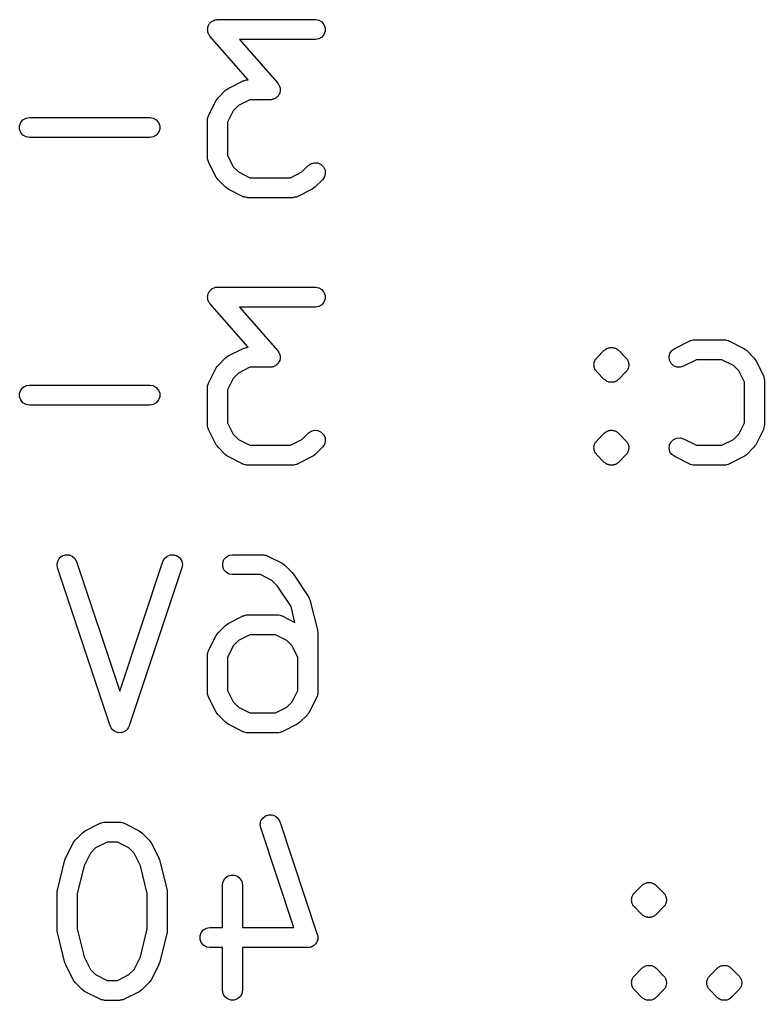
# Model space of a CAD drawing. Extents: x 123.3 to 171.8, y -110.4 to -93.
# Drawn here: x 158.24 to 164.61, y -109.98 to -101.6 of the extents above; entities that cross this region are included whole.
import ezdxf

# ---------------------------------------------------------------- set-up
doc = ezdxf.new("R2010")
doc.units = 0
doc.header["$MEASUREMENT"] = 0
doc.layers.add('BLACK', color=7, linetype='CONTINUOUS')

msp = doc.modelspace()

# ---------------------------------------------------------------- linework, layer by layer
at = {"layer": 'BLACK', "linetype": 'CONTINUOUS'}
for p, q in [((159.853, -101.655), (159.857, -101.648)), ((159.857, -101.648), (159.86, -101.64)), ((159.86, -101.64), (159.864, -101.635)), ((159.864, -101.635), (159.867, -101.629)), ((159.867, -101.629), (159.873, -101.624)), ((159.873, -101.624), (159.879, -101.618)), ((159.879, -101.618), (159.884, -101.614)), ((159.884, -101.614), (159.889, -101.61)), ((159.889, -101.61), (159.897, -101.607)), ((159.897, -101.607), (159.904, -101.603)), ((159.904, -101.603), (159.911, -101.602)), ((159.911, -101.602), (159.917, -101.599)), ((159.917, -101.599), (159.925, -101.599)), ((159.925, -101.599), (159.934, -101.598)), ((159.934, -101.598), (160.77, -101.598)), ((160.77, -101.598), (160.799, -101.603)), ((160.799, -101.603), (160.825, -101.618)), ((160.825, -101.618), (160.844, -101.64)), ((160.844, -101.64), (160.854, -101.668)), ((159.848, -101.685), (159.85, -101.676)), ((159.85, -101.691), (159.848, -101.685)), ((159.85, -101.668), (159.852, -101.662)), ((159.85, -101.676), (159.85, -101.668)), ((159.85, -101.698), (159.85, -101.691)), ((159.852, -101.706), (159.85, -101.698)), ((159.852, -101.662), (159.853, -101.655)), ((159.854, -101.714), (159.852, -101.706)), ((159.857, -101.719), (159.854, -101.714)), ((159.86, -101.726), (159.857, -101.719)), ((159.865, -101.732), (159.86, -101.726)), ((159.869, -101.739), (159.865, -101.732)), ((160.844, -101.726), (160.825, -101.748)), ((160.854, -101.698), (160.844, -101.726)), ((160.854, -101.668), (160.854, -101.698)), ((160.196, -102.112), (159.869, -101.739)), ((160.77, -101.768), (160.122, -101.768)), ((160.122, -101.768), (160.448, -102.142)), ((160.799, -101.763), (160.77, -101.768)), ((160.825, -101.748), (160.799, -101.763)), ((160.024, -102.186), (160.153, -102.121)), ((160.153, -102.121), (160.158, -102.12)), ((160.158, -102.12), (160.162, -102.118)), ((160.162, -102.118), (160.172, -102.116)), ((160.172, -102.116), (160.181, -102.113)), ((160.181, -102.113), (160.186, -102.113)), ((160.186, -102.113), (160.191, -102.112)), ((160.191, -102.112), (160.196, -102.112)), ((160.448, -102.142), (160.453, -102.149)), ((160.453, -102.149), (160.458, -102.155)), ((159.938, -102.266), (160.002, -102.202)), ((160.002, -102.202), (160.013, -102.194)), ((160.013, -102.194), (160.024, -102.186)), ((160.458, -102.155), (160.46, -102.161)), ((160.461, -102.233), (160.458, -102.24)), ((160.46, -102.161), (160.464, -102.167)), ((160.465, -102.225), (160.461, -102.233)), ((160.464, -102.167), (160.465, -102.175)), ((160.465, -102.175), (160.468, -102.183)), ((160.466, -102.219), (160.465, -102.225)), ((160.468, -102.213), (160.466, -102.219)), ((160.468, -102.183), (160.468, -102.19)), ((160.468, -102.19), (160.469, -102.196)), ((160.469, -102.196), (160.468, -102.204)), ((160.468, -102.204), (160.468, -102.213)), ((159.857, -102.417), (159.922, -102.288)), ((159.922, -102.288), (159.93, -102.277)), ((159.93, -102.277), (159.938, -102.266)), ((160.211, -102.283), (160.113, -102.332)), ((160.384, -102.283), (160.211, -102.283)), ((160.392, -102.282), (160.384, -102.283)), ((160.401, -102.281), (160.392, -102.282)), ((160.407, -102.279), (160.401, -102.281)), ((160.413, -102.278), (160.407, -102.279)), ((160.42, -102.274), (160.413, -102.278)), ((160.428, -102.271), (160.42, -102.274)), ((160.433, -102.266), (160.428, -102.271)), ((160.439, -102.263), (160.433, -102.266)), ((160.444, -102.257), (160.439, -102.263)), ((160.451, -102.251), (160.444, -102.257)), ((160.454, -102.245), (160.451, -102.251)), ((160.458, -102.24), (160.454, -102.245)), ((160.068, -102.377), (160.019, -102.475)), ((160.113, -102.332), (160.068, -102.377)), ((158.241, -102.505), (158.251, -102.477)), ((158.251, -102.477), (158.27, -102.454)), ((158.27, -102.454), (158.296, -102.439)), ((158.296, -102.439), (158.325, -102.434)), ((158.325, -102.434), (159.354, -102.434)), ((159.354, -102.434), (159.384, -102.439)), ((159.384, -102.439), (159.409, -102.454)), ((159.409, -102.454), (159.428, -102.477)), ((159.428, -102.477), (159.439, -102.505)), ((159.848, -102.455), (159.849, -102.45)), ((159.848, -102.777), (159.848, -102.455)), ((159.849, -102.445), (159.852, -102.436)), ((159.849, -102.45), (159.849, -102.445)), ((159.852, -102.436), (159.853, -102.426)), ((159.853, -102.426), (159.856, -102.422)), ((159.856, -102.422), (159.857, -102.417)), ((160.019, -102.475), (160.019, -102.757)), ((158.241, -102.534), (158.241, -102.505)), ((158.251, -102.562), (158.241, -102.534)), ((158.27, -102.585), (158.251, -102.562)), ((159.428, -102.562), (159.409, -102.585)), ((159.439, -102.534), (159.428, -102.562)), ((159.439, -102.505), (159.439, -102.534)), ((158.296, -102.6), (158.27, -102.585)), ((158.325, -102.605), (158.296, -102.6)), ((159.354, -102.605), (158.325, -102.605)), ((159.384, -102.6), (159.354, -102.605)), ((159.409, -102.585), (159.384, -102.6)), ((159.849, -102.782), (159.848, -102.777)), ((159.849, -102.787), (159.849, -102.782)), ((159.852, -102.796), (159.849, -102.787)), ((159.853, -102.806), (159.852, -102.796)), ((159.856, -102.81), (159.853, -102.806)), ((159.857, -102.815), (159.856, -102.81)), ((159.922, -102.944), (159.857, -102.815)), ((160.019, -102.757), (160.068, -102.855)), ((160.734, -102.828), (160.763, -102.821)), ((160.763, -102.821), (160.792, -102.823)), ((160.068, -102.855), (160.113, -102.9)), ((160.113, -102.9), (160.211, -102.949)), ((160.557, -102.949), (160.655, -102.9)), ((160.655, -102.9), (160.71, -102.845)), ((160.71, -102.845), (160.734, -102.828)), ((160.792, -102.823), (160.819, -102.836)), ((160.819, -102.836), (160.84, -102.857)), ((160.84, -102.857), (160.853, -102.883)), ((160.853, -102.883), (160.855, -102.913)), ((159.93, -102.955), (159.922, -102.944)), ((159.938, -102.966), (159.93, -102.955)), ((160.002, -103.03), (159.938, -102.966)), ((160.211, -102.949), (160.557, -102.949)), ((160.83, -102.966), (160.766, -103.03)), ((160.847, -102.942), (160.83, -102.966)), ((160.855, -102.913), (160.847, -102.942)), ((160.013, -103.038), (160.002, -103.03)), ((160.024, -103.046), (160.013, -103.038)), ((160.153, -103.111), (160.024, -103.046)), ((160.744, -103.046), (160.615, -103.111)), ((160.755, -103.038), (160.744, -103.046)), ((160.766, -103.03), (160.755, -103.038)), ((160.158, -103.112), (160.153, -103.111)), ((160.162, -103.114), (160.158, -103.112)), ((160.172, -103.116), (160.162, -103.114)), ((160.181, -103.119), (160.172, -103.116)), ((160.186, -103.119), (160.181, -103.119)), ((160.191, -103.12), (160.186, -103.119)), ((160.577, -103.12), (160.191, -103.12)), ((160.582, -103.119), (160.577, -103.12)), ((160.587, -103.119), (160.582, -103.119)), ((160.596, -103.116), (160.587, -103.119)), ((160.606, -103.114), (160.596, -103.116)), ((160.611, -103.112), (160.606, -103.114)), ((160.615, -103.111), (160.611, -103.112)), ((159.867, -103.915), (159.873, -103.91)), ((159.873, -103.91), (159.879, -103.904)), ((159.879, -103.904), (159.884, -103.9)), ((159.884, -103.9), (159.889, -103.896)), ((159.889, -103.896), (159.897, -103.893)), ((159.897, -103.893), (159.904, -103.889)), ((159.904, -103.889), (159.911, -103.888)), ((159.911, -103.888), (159.917, -103.885)), ((159.917, -103.885), (159.925, -103.885)), ((159.925, -103.885), (159.934, -103.884)), ((159.934, -103.884), (160.77, -103.884)), ((160.77, -103.884), (160.799, -103.889)), ((160.799, -103.889), (160.825, -103.904)), ((160.825, -103.904), (160.844, -103.926)), ((159.848, -103.971), (159.85, -103.962)), ((159.85, -103.977), (159.848, -103.971)), ((159.85, -103.954), (159.852, -103.948)), ((159.85, -103.962), (159.85, -103.954)), ((159.85, -103.984), (159.85, -103.977)), ((159.852, -103.992), (159.85, -103.984)), ((159.852, -103.948), (159.853, -103.941)), ((159.854, -104), (159.852, -103.992)), ((159.853, -103.941), (159.857, -103.934)), ((159.857, -103.934), (159.86, -103.926)), ((159.86, -103.926), (159.864, -103.921)), ((159.864, -103.921), (159.867, -103.915)), ((160.844, -103.926), (160.854, -103.954)), ((160.854, -103.984), (160.844, -104.012)), ((160.854, -103.954), (160.854, -103.984)), ((159.857, -104.005), (159.854, -104)), ((159.86, -104.012), (159.857, -104.005)), ((159.865, -104.018), (159.86, -104.012)), ((159.869, -104.025), (159.865, -104.018)), ((160.196, -104.398), (159.869, -104.025)), ((160.77, -104.054), (160.122, -104.054)), ((160.122, -104.054), (160.448, -104.428)), ((160.799, -104.049), (160.77, -104.054)), ((160.825, -104.034), (160.799, -104.049)), ((160.844, -104.012), (160.825, -104.034)), ((160.024, -104.472), (160.153, -104.407)), ((160.153, -104.407), (160.158, -104.406)), ((160.158, -104.406), (160.162, -104.404)), ((160.162, -104.404), (160.172, -104.402)), ((160.172, -104.402), (160.181, -104.399)), ((160.181, -104.399), (160.186, -104.399)), ((160.186, -104.399), (160.191, -104.398)), ((160.191, -104.398), (160.196, -104.398)), ((163.247, -104.419), (163.253, -104.414)), ((163.253, -104.414), (163.256, -104.412)), ((163.256, -104.412), (163.259, -104.41)), ((163.259, -104.41), (163.263, -104.409)), ((163.263, -104.409), (163.266, -104.406)), ((163.266, -104.406), (163.273, -104.404)), ((163.273, -104.404), (163.28, -104.401)), ((163.28, -104.401), (163.283, -104.401)), ((163.283, -104.401), (163.287, -104.4)), ((163.287, -104.4), (163.291, -104.4)), ((163.291, -104.4), (163.294, -104.399)), ((163.294, -104.399), (163.302, -104.399)), ((163.302, -104.399), (163.309, -104.399)), ((163.309, -104.399), (163.313, -104.4)), ((163.313, -104.4), (163.316, -104.4)), ((163.316, -104.4), (163.32, -104.401)), ((163.32, -104.401), (163.324, -104.401)), ((163.324, -104.401), (163.331, -104.404)), ((163.331, -104.404), (163.338, -104.406)), ((163.338, -104.406), (163.341, -104.409)), ((163.341, -104.409), (163.344, -104.41)), ((163.344, -104.41), (163.347, -104.412)), ((163.347, -104.412), (163.351, -104.414)), ((163.351, -104.414), (163.356, -104.419)), ((163.819, -104.425), (163.843, -104.407)), ((163.843, -104.407), (163.971, -104.343)), ((163.971, -104.343), (163.976, -104.342)), ((163.976, -104.342), (163.98, -104.339)), ((163.98, -104.339), (163.99, -104.337)), ((163.99, -104.337), (164, -104.335)), ((164, -104.335), (164.005, -104.335)), ((164.005, -104.335), (164.009, -104.334)), ((164.009, -104.334), (164.267, -104.334)), ((164.267, -104.334), (164.272, -104.335)), ((164.272, -104.335), (164.277, -104.335)), ((164.277, -104.335), (164.286, -104.337)), ((164.286, -104.337), (164.296, -104.339)), ((164.296, -104.339), (164.3, -104.342)), ((164.3, -104.342), (164.305, -104.343)), ((164.305, -104.343), (164.434, -104.407)), ((164.434, -104.407), (164.445, -104.416)), ((159.938, -104.552), (160.002, -104.488)), ((160.002, -104.488), (160.013, -104.48)), ((160.013, -104.48), (160.024, -104.472)), ((160.448, -104.428), (160.453, -104.435)), ((160.453, -104.435), (160.458, -104.441)), ((160.458, -104.441), (160.46, -104.447)), ((160.46, -104.447), (160.464, -104.453)), ((160.464, -104.453), (160.465, -104.461)), ((160.465, -104.461), (160.468, -104.469)), ((160.468, -104.469), (160.468, -104.476)), ((160.468, -104.476), (160.469, -104.482)), ((160.469, -104.482), (160.468, -104.49)), ((160.468, -104.49), (160.468, -104.499)), ((163.167, -104.499), (163.173, -104.494)), ((163.173, -104.494), (163.177, -104.488)), ((163.177, -104.488), (163.241, -104.423)), ((163.241, -104.423), (163.247, -104.419)), ((163.356, -104.419), (163.362, -104.423)), ((163.362, -104.423), (163.426, -104.488)), ((163.426, -104.488), (163.431, -104.494)), ((163.431, -104.494), (163.436, -104.499)), ((163.796, -104.479), (163.802, -104.45)), ((163.799, -104.508), (163.796, -104.479)), ((163.802, -104.45), (163.819, -104.425)), ((164.445, -104.416), (164.456, -104.423)), ((164.456, -104.423), (164.52, -104.488)), ((164.52, -104.488), (164.528, -104.499)), ((159.857, -104.703), (159.922, -104.574)), ((159.922, -104.574), (159.93, -104.563)), ((159.93, -104.563), (159.938, -104.552)), ((160.211, -104.569), (160.113, -104.618)), ((160.384, -104.569), (160.211, -104.569)), ((160.392, -104.568), (160.384, -104.569)), ((160.401, -104.567), (160.392, -104.568)), ((160.407, -104.565), (160.401, -104.567)), ((160.413, -104.564), (160.407, -104.565)), ((160.42, -104.56), (160.413, -104.564)), ((160.428, -104.557), (160.42, -104.56)), ((160.433, -104.552), (160.428, -104.557)), ((160.439, -104.549), (160.433, -104.552)), ((160.444, -104.543), (160.439, -104.549)), ((160.451, -104.537), (160.444, -104.543)), ((160.454, -104.531), (160.451, -104.537)), ((160.458, -104.526), (160.454, -104.531)), ((160.461, -104.519), (160.458, -104.526)), ((160.465, -104.511), (160.461, -104.519)), ((160.466, -104.505), (160.465, -104.511)), ((160.468, -104.499), (160.466, -104.505)), ((163.152, -104.541), (163.154, -104.533)), ((163.153, -104.548), (163.152, -104.541)), ((163.152, -104.556), (163.153, -104.548)), ((163.154, -104.563), (163.152, -104.556)), ((163.154, -104.533), (163.155, -104.526)), ((163.155, -104.57), (163.154, -104.563)), ((163.155, -104.526), (163.158, -104.519)), ((163.158, -104.577), (163.155, -104.57)), ((163.158, -104.519), (163.16, -104.512)), ((163.16, -104.584), (163.158, -104.577)), ((163.16, -104.512), (163.164, -104.506)), ((163.164, -104.506), (163.167, -104.499)), ((163.436, -104.499), (163.439, -104.506)), ((163.439, -104.506), (163.443, -104.512)), ((163.443, -104.512), (163.445, -104.519)), ((163.445, -104.577), (163.443, -104.584)), ((163.445, -104.519), (163.448, -104.526)), ((163.448, -104.57), (163.445, -104.577)), ((163.448, -104.526), (163.449, -104.533)), ((163.449, -104.563), (163.448, -104.57)), ((163.449, -104.533), (163.451, -104.541)), ((163.451, -104.556), (163.449, -104.563)), ((163.451, -104.541), (163.45, -104.548)), ((163.45, -104.548), (163.451, -104.556)), ((163.812, -104.535), (163.799, -104.508)), ((163.834, -104.555), (163.812, -104.535)), ((163.861, -104.567), (163.834, -104.555)), ((163.891, -104.569), (163.861, -104.567)), ((163.919, -104.56), (163.891, -104.569)), ((164.03, -104.505), (163.919, -104.56)), ((164.247, -104.505), (164.03, -104.505)), ((164.345, -104.554), (164.247, -104.505)), ((164.39, -104.599), (164.345, -104.554)), ((164.528, -104.499), (164.536, -104.51)), ((164.536, -104.51), (164.601, -104.639)), ((160.068, -104.663), (160.019, -104.761)), ((160.113, -104.618), (160.068, -104.663)), ((163.164, -104.59), (163.16, -104.584)), ((163.167, -104.597), (163.164, -104.59)), ((163.173, -104.602), (163.167, -104.597)), ((163.177, -104.608), (163.173, -104.602)), ((163.241, -104.673), (163.177, -104.608)), ((163.426, -104.608), (163.362, -104.673)), ((163.431, -104.602), (163.426, -104.608)), ((163.436, -104.597), (163.431, -104.602)), ((163.439, -104.59), (163.436, -104.597)), ((163.443, -104.584), (163.439, -104.59)), ((164.439, -104.697), (164.39, -104.599)), ((164.601, -104.639), (164.602, -104.643)), ((164.602, -104.643), (164.604, -104.648)), ((164.604, -104.648), (164.606, -104.657)), ((164.606, -104.657), (164.609, -104.667)), ((158.251, -104.763), (158.27, -104.74)), ((158.27, -104.74), (158.296, -104.725)), ((158.296, -104.725), (158.325, -104.72)), ((158.325, -104.72), (159.354, -104.72)), ((159.354, -104.72), (159.384, -104.725)), ((159.384, -104.725), (159.409, -104.74)), ((159.409, -104.74), (159.428, -104.763)), ((159.848, -104.741), (159.849, -104.736)), ((159.848, -105.063), (159.848, -104.741)), ((159.849, -104.731), (159.852, -104.722)), ((159.849, -104.736), (159.849, -104.731)), ((159.852, -104.722), (159.853, -104.712)), ((159.853, -104.712), (159.856, -104.708)), ((159.856, -104.708), (159.857, -104.703)), ((163.247, -104.677), (163.241, -104.673)), ((163.253, -104.682), (163.247, -104.677)), ((163.256, -104.684), (163.253, -104.682)), ((163.259, -104.686), (163.256, -104.684)), ((163.263, -104.688), (163.259, -104.686)), ((163.266, -104.69), (163.263, -104.688)), ((163.273, -104.692), (163.266, -104.69)), ((163.28, -104.695), (163.273, -104.692)), ((163.283, -104.695), (163.28, -104.695)), ((163.287, -104.696), (163.283, -104.695)), ((163.291, -104.696), (163.287, -104.696)), ((163.294, -104.697), (163.291, -104.696)), ((163.302, -104.697), (163.294, -104.697)), ((163.309, -104.697), (163.302, -104.697)), ((163.313, -104.696), (163.309, -104.697)), ((163.316, -104.696), (163.313, -104.696)), ((163.32, -104.695), (163.316, -104.696)), ((163.324, -104.695), (163.32, -104.695)), ((163.331, -104.692), (163.324, -104.695)), ((163.338, -104.69), (163.331, -104.692)), ((163.341, -104.688), (163.338, -104.69)), ((163.344, -104.686), (163.341, -104.688)), ((163.347, -104.684), (163.344, -104.686)), ((163.351, -104.682), (163.347, -104.684)), ((163.356, -104.677), (163.351, -104.682)), ((163.362, -104.673), (163.356, -104.677)), ((164.439, -105.043), (164.439, -104.697)), ((164.609, -104.667), (164.609, -104.672)), ((164.609, -104.672), (164.61, -104.677)), ((164.61, -104.677), (164.61, -105.063)), ((158.241, -104.791), (158.251, -104.763)), ((158.241, -104.82), (158.241, -104.791)), ((158.251, -104.848), (158.241, -104.82)), ((159.428, -104.763), (159.439, -104.791)), ((159.439, -104.82), (159.428, -104.848)), ((159.439, -104.791), (159.439, -104.82)), ((160.019, -104.761), (160.019, -105.043)), ((158.27, -104.871), (158.251, -104.848)), ((158.296, -104.886), (158.27, -104.871)), ((158.325, -104.891), (158.296, -104.886)), ((159.354, -104.891), (158.325, -104.891)), ((159.384, -104.886), (159.354, -104.891)), ((159.409, -104.871), (159.384, -104.886)), ((159.428, -104.848), (159.409, -104.871)), ((159.849, -105.068), (159.848, -105.063)), ((159.849, -105.073), (159.849, -105.068)), ((159.852, -105.082), (159.849, -105.073)), ((159.853, -105.092), (159.852, -105.082)), ((160.019, -105.043), (160.068, -105.141)), ((164.39, -105.141), (164.439, -105.043)), ((164.606, -105.082), (164.604, -105.092)), ((164.609, -105.073), (164.606, -105.082)), ((164.61, -105.063), (164.609, -105.068)), ((164.609, -105.068), (164.609, -105.073)), ((159.856, -105.096), (159.853, -105.092)), ((159.857, -105.101), (159.856, -105.096)), ((159.922, -105.23), (159.857, -105.101)), ((160.068, -105.141), (160.113, -105.186)), ((160.655, -105.186), (160.71, -105.131)), ((160.71, -105.131), (160.734, -105.114)), ((160.734, -105.114), (160.763, -105.107)), ((160.763, -105.107), (160.792, -105.109)), ((160.792, -105.109), (160.819, -105.122)), ((160.819, -105.122), (160.84, -105.143)), ((160.84, -105.143), (160.853, -105.169)), ((163.177, -105.196), (163.241, -105.131)), ((163.241, -105.131), (163.247, -105.127)), ((163.247, -105.127), (163.253, -105.122)), ((163.253, -105.122), (163.256, -105.12)), ((163.256, -105.12), (163.259, -105.118)), ((163.259, -105.118), (163.263, -105.116)), ((163.263, -105.116), (163.266, -105.114)), ((163.266, -105.114), (163.273, -105.112)), ((163.273, -105.112), (163.28, -105.109)), ((163.28, -105.109), (163.283, -105.109)), ((163.283, -105.109), (163.287, -105.108)), ((163.287, -105.108), (163.291, -105.108)), ((163.291, -105.108), (163.294, -105.107)), ((163.294, -105.107), (163.302, -105.107)), ((163.302, -105.107), (163.309, -105.107)), ((163.309, -105.107), (163.313, -105.108)), ((163.313, -105.108), (163.316, -105.108)), ((163.316, -105.108), (163.32, -105.109)), ((163.32, -105.109), (163.324, -105.109)), ((163.324, -105.109), (163.331, -105.112)), ((163.331, -105.112), (163.338, -105.114)), ((163.338, -105.114), (163.341, -105.116)), ((163.341, -105.116), (163.344, -105.118)), ((163.344, -105.118), (163.347, -105.12)), ((163.347, -105.12), (163.351, -105.122)), ((163.351, -105.122), (163.356, -105.127)), ((163.356, -105.127), (163.362, -105.131)), ((163.362, -105.131), (163.426, -105.196)), ((164.345, -105.186), (164.39, -105.141)), ((164.601, -105.101), (164.536, -105.23)), ((164.602, -105.096), (164.601, -105.101)), ((164.604, -105.092), (164.602, -105.096)), ((159.93, -105.241), (159.922, -105.23)), ((159.938, -105.252), (159.93, -105.241)), ((160.002, -105.316), (159.938, -105.252)), ((160.113, -105.186), (160.211, -105.235)), ((160.211, -105.235), (160.557, -105.235)), ((160.557, -105.235), (160.655, -105.186)), ((160.83, -105.252), (160.766, -105.316)), ((160.847, -105.228), (160.83, -105.252)), ((160.855, -105.199), (160.847, -105.228)), ((160.853, -105.169), (160.855, -105.199)), ((163.152, -105.248), (163.154, -105.241)), ((163.153, -105.256), (163.152, -105.248)), ((163.154, -105.241), (163.155, -105.234)), ((163.155, -105.234), (163.158, -105.227)), ((163.158, -105.227), (163.16, -105.22)), ((163.16, -105.22), (163.164, -105.214)), ((163.164, -105.214), (163.167, -105.207)), ((163.167, -105.207), (163.173, -105.202)), ((163.173, -105.202), (163.177, -105.196)), ((163.426, -105.196), (163.431, -105.202)), ((163.431, -105.202), (163.436, -105.207)), ((163.436, -105.207), (163.439, -105.214)), ((163.439, -105.214), (163.443, -105.22)), ((163.443, -105.22), (163.445, -105.227)), ((163.445, -105.227), (163.448, -105.234)), ((163.448, -105.234), (163.449, -105.241)), ((163.449, -105.241), (163.451, -105.248)), ((163.451, -105.248), (163.45, -105.256)), ((163.796, -105.261), (163.799, -105.232)), ((163.799, -105.232), (163.812, -105.205)), ((163.812, -105.205), (163.834, -105.185)), ((163.834, -105.185), (163.861, -105.173)), ((163.861, -105.173), (163.891, -105.171)), ((163.891, -105.171), (163.919, -105.18)), ((163.919, -105.18), (164.03, -105.235)), ((164.03, -105.235), (164.247, -105.235)), ((164.247, -105.235), (164.345, -105.186)), ((164.52, -105.252), (164.456, -105.316)), ((164.528, -105.241), (164.52, -105.252)), ((164.536, -105.23), (164.528, -105.241)), ((160.013, -105.324), (160.002, -105.316)), ((160.024, -105.332), (160.013, -105.324)), ((160.153, -105.397), (160.024, -105.332)), ((160.744, -105.332), (160.615, -105.397)), ((160.755, -105.324), (160.744, -105.332)), ((160.766, -105.316), (160.755, -105.324)), ((163.152, -105.263), (163.153, -105.256)), ((163.154, -105.271), (163.152, -105.263)), ((163.155, -105.278), (163.154, -105.271)), ((163.158, -105.285), (163.155, -105.278)), ((163.16, -105.292), (163.158, -105.285)), ((163.164, -105.298), (163.16, -105.292)), ((163.167, -105.305), (163.164, -105.298)), ((163.173, -105.31), (163.167, -105.305)), ((163.177, -105.316), (163.173, -105.31)), ((163.241, -105.381), (163.177, -105.316)), ((163.426, -105.316), (163.362, -105.381)), ((163.431, -105.31), (163.426, -105.316)), ((163.436, -105.305), (163.431, -105.31)), ((163.439, -105.298), (163.436, -105.305)), ((163.443, -105.292), (163.439, -105.298)), ((163.445, -105.285), (163.443, -105.292)), ((163.448, -105.278), (163.445, -105.285)), ((163.449, -105.271), (163.448, -105.278)), ((163.451, -105.263), (163.449, -105.271)), ((163.45, -105.256), (163.451, -105.263)), ((163.802, -105.29), (163.796, -105.261)), ((163.819, -105.315), (163.802, -105.29)), ((163.843, -105.332), (163.819, -105.315)), ((163.971, -105.397), (163.843, -105.332)), ((164.434, -105.332), (164.305, -105.397)), ((164.445, -105.324), (164.434, -105.332)), ((164.456, -105.316), (164.445, -105.324)), ((160.158, -105.398), (160.153, -105.397)), ((160.162, -105.4), (160.158, -105.398)), ((160.172, -105.402), (160.162, -105.4)), ((160.181, -105.405), (160.172, -105.402)), ((160.186, -105.405), (160.181, -105.405)), ((160.191, -105.406), (160.186, -105.405)), ((160.577, -105.406), (160.191, -105.406)), ((160.582, -105.405), (160.577, -105.406)), ((160.587, -105.405), (160.582, -105.405)), ((160.596, -105.402), (160.587, -105.405)), ((160.606, -105.4), (160.596, -105.402)), ((160.611, -105.398), (160.606, -105.4)), ((160.615, -105.397), (160.611, -105.398)), ((163.247, -105.385), (163.241, -105.381)), ((163.253, -105.39), (163.247, -105.385)), ((163.256, -105.392), (163.253, -105.39)), ((163.259, -105.394), (163.256, -105.392)), ((163.263, -105.395), (163.259, -105.394)), ((163.266, -105.398), (163.263, -105.395)), ((163.273, -105.4), (163.266, -105.398)), ((163.28, -105.403), (163.273, -105.4)), ((163.283, -105.403), (163.28, -105.403)), ((163.287, -105.404), (163.283, -105.403)), ((163.291, -105.404), (163.287, -105.404)), ((163.294, -105.405), (163.291, -105.404)), ((163.302, -105.405), (163.294, -105.405)), ((163.309, -105.405), (163.302, -105.405)), ((163.313, -105.404), (163.309, -105.405)), ((163.316, -105.404), (163.313, -105.404)), ((163.32, -105.403), (163.316, -105.404)), ((163.324, -105.403), (163.32, -105.403)), ((163.331, -105.4), (163.324, -105.403)), ((163.338, -105.398), (163.331, -105.4)), ((163.341, -105.395), (163.338, -105.398)), ((163.344, -105.394), (163.341, -105.395)), ((163.347, -105.392), (163.344, -105.394)), ((163.351, -105.39), (163.347, -105.392)), ((163.356, -105.385), (163.351, -105.39)), ((163.362, -105.381), (163.356, -105.385)), ((163.976, -105.398), (163.971, -105.397)), ((163.98, -105.4), (163.976, -105.398)), ((163.99, -105.402), (163.98, -105.4)), ((164, -105.405), (163.99, -105.402)), ((164.005, -105.405), (164, -105.405)), ((164.009, -105.406), (164.005, -105.405)), ((164.267, -105.406), (164.009, -105.406)), ((164.272, -105.405), (164.267, -105.406)), ((164.277, -105.405), (164.272, -105.405)), ((164.286, -105.402), (164.277, -105.405)), ((164.296, -105.4), (164.286, -105.402)), ((164.3, -105.398), (164.296, -105.4)), ((164.305, -105.397), (164.3, -105.398)), ((158.606, -106.18), (158.634, -106.171)), ((158.634, -106.171), (158.664, -106.171)), ((158.664, -106.171), (158.691, -106.182)), ((159.503, -106.182), (159.53, -106.171)), ((159.53, -106.171), (159.56, -106.171)), ((159.56, -106.171), (159.588, -106.18)), ((160.033, -106.175), (160.062, -106.17)), ((160.062, -106.17), (160.32, -106.17)), ((160.32, -106.17), (160.325, -106.17)), ((160.325, -106.17), (160.329, -106.17)), ((160.329, -106.17), (160.339, -106.173)), ((160.339, -106.173), (160.349, -106.175)), ((158.561, -106.253), (158.567, -106.224)), ((158.566, -106.282), (158.561, -106.253)), ((158.567, -106.224), (158.583, -106.198)), ((158.583, -106.198), (158.606, -106.18)), ((158.691, -106.182), (158.714, -106.202)), ((158.714, -106.202), (158.728, -106.228)), ((158.728, -106.228), (159.097, -107.336)), ((159.097, -107.336), (159.467, -106.228)), ((159.467, -106.228), (159.481, -106.202)), ((159.481, -106.202), (159.503, -106.182)), ((159.588, -106.18), (159.611, -106.198)), ((159.611, -106.198), (159.627, -106.224)), ((159.627, -106.224), (159.633, -106.253)), ((159.633, -106.253), (159.628, -106.282)), ((159.978, -106.24), (159.988, -106.212)), ((159.978, -106.27), (159.978, -106.24)), ((159.988, -106.212), (160.007, -106.19)), ((160.007, -106.19), (160.033, -106.175)), ((160.349, -106.175), (160.353, -106.177)), ((160.353, -106.177), (160.358, -106.179)), ((160.358, -106.179), (160.487, -106.243)), ((160.487, -106.243), (160.498, -106.251)), ((160.498, -106.251), (160.509, -106.259)), ((159.016, -107.633), (158.566, -106.282)), ((159.628, -106.282), (159.178, -107.633)), ((159.988, -106.298), (159.978, -106.27)), ((160.007, -106.32), (159.988, -106.298)), ((160.033, -106.335), (160.007, -106.32)), ((160.062, -106.34), (160.033, -106.335)), ((160.3, -106.34), (160.062, -106.34)), ((160.398, -106.389), (160.3, -106.34)), ((160.509, -106.259), (160.573, -106.323)), ((160.573, -106.323), (160.578, -106.33)), ((160.578, -106.33), (160.584, -106.336)), ((160.584, -106.336), (160.712, -106.529)), ((160.446, -106.438), (160.398, -106.389)), ((160.562, -106.612), (160.446, -106.438)), ((160.712, -106.529), (160.718, -106.543)), ((160.718, -106.543), (160.724, -106.556)), ((160.724, -106.556), (160.789, -106.813)), ((160.596, -106.748), (160.562, -106.612)), ((160.013, -106.766), (160.024, -106.758)), ((160.024, -106.758), (160.153, -106.693)), ((160.153, -106.693), (160.158, -106.692)), ((160.158, -106.692), (160.162, -106.69)), ((160.162, -106.69), (160.172, -106.688)), ((160.172, -106.688), (160.181, -106.685)), ((160.181, -106.685), (160.186, -106.685)), ((160.186, -106.685), (160.191, -106.684)), ((160.191, -106.684), (160.448, -106.684)), ((160.448, -106.684), (160.453, -106.685)), ((160.453, -106.685), (160.458, -106.685)), ((160.458, -106.685), (160.468, -106.688)), ((160.468, -106.688), (160.478, -106.69)), ((160.478, -106.69), (160.482, -106.692)), ((160.482, -106.692), (160.487, -106.693)), ((160.487, -106.693), (160.596, -106.748)), ((159.93, -106.849), (159.938, -106.838)), ((159.938, -106.838), (160.002, -106.774)), ((160.002, -106.774), (160.013, -106.766)), ((160.789, -106.813), (160.789, -106.824)), ((160.789, -106.824), (160.791, -106.834)), ((160.791, -106.834), (160.791, -107.349)), ((159.857, -106.989), (159.922, -106.86)), ((159.922, -106.86), (159.93, -106.849)), ((160.113, -106.904), (160.068, -106.949)), ((160.211, -106.855), (160.113, -106.904)), ((160.428, -106.855), (160.211, -106.855)), ((160.527, -106.904), (160.428, -106.855)), ((160.571, -106.949), (160.527, -106.904)), ((159.849, -107.017), (159.852, -107.008)), ((159.852, -107.008), (159.853, -106.998)), ((159.853, -106.998), (159.856, -106.994)), ((159.856, -106.994), (159.857, -106.989)), ((160.068, -106.949), (160.019, -107.047)), ((160.62, -107.047), (160.571, -106.949)), ((159.848, -107.027), (159.849, -107.022)), ((159.848, -107.349), (159.848, -107.027)), ((159.849, -107.022), (159.849, -107.017)), ((160.019, -107.047), (160.019, -107.329)), ((160.62, -107.329), (160.62, -107.047)), ((160.019, -107.329), (160.068, -107.427)), ((160.571, -107.427), (160.62, -107.329)), ((159.849, -107.354), (159.848, -107.349)), ((159.849, -107.359), (159.849, -107.354)), ((159.852, -107.368), (159.849, -107.359)), ((159.853, -107.378), (159.852, -107.368)), ((159.856, -107.382), (159.853, -107.378)), ((159.857, -107.387), (159.856, -107.382)), ((159.922, -107.516), (159.857, -107.387)), ((160.068, -107.427), (160.113, -107.472)), ((160.527, -107.472), (160.571, -107.427)), ((160.782, -107.387), (160.718, -107.516)), ((160.784, -107.382), (160.782, -107.387)), ((160.786, -107.378), (160.784, -107.382)), ((160.788, -107.368), (160.786, -107.378)), ((160.791, -107.359), (160.788, -107.368)), ((160.791, -107.349), (160.79, -107.354)), ((160.79, -107.354), (160.791, -107.359)), ((160.113, -107.472), (160.211, -107.521)), ((160.428, -107.521), (160.527, -107.472)), ((159.93, -107.527), (159.922, -107.516)), ((159.938, -107.538), (159.93, -107.527)), ((160.002, -107.602), (159.938, -107.538)), ((160.211, -107.521), (160.428, -107.521)), ((160.702, -107.538), (160.637, -107.602)), ((160.71, -107.527), (160.702, -107.538)), ((160.718, -107.516), (160.71, -107.527)), ((159.017, -107.635), (159.016, -107.633)), ((159.018, -107.638), (159.017, -107.635)), ((159.024, -107.648), (159.018, -107.638)), ((159.03, -107.659), (159.024, -107.648)), ((159.032, -107.661), (159.03, -107.659)), ((159.033, -107.663), (159.032, -107.661)), ((159.043, -107.671), (159.033, -107.663)), ((159.052, -107.679), (159.043, -107.671)), ((159.055, -107.68), (159.052, -107.679)), ((159.056, -107.681), (159.055, -107.68)), ((159.068, -107.685), (159.056, -107.681)), ((159.138, -107.681), (159.126, -107.685)), ((159.14, -107.68), (159.138, -107.681)), ((159.142, -107.679), (159.14, -107.68)), ((159.151, -107.671), (159.142, -107.679)), ((159.161, -107.663), (159.151, -107.671)), ((159.162, -107.661), (159.161, -107.663)), ((159.164, -107.659), (159.162, -107.661)), ((159.17, -107.648), (159.164, -107.659)), ((159.176, -107.638), (159.17, -107.648)), ((159.177, -107.635), (159.176, -107.638)), ((159.178, -107.633), (159.177, -107.635)), ((160.013, -107.61), (160.002, -107.602)), ((160.024, -107.618), (160.013, -107.61)), ((160.153, -107.683), (160.024, -107.618)), ((160.615, -107.618), (160.487, -107.683)), ((160.626, -107.61), (160.615, -107.618)), ((160.637, -107.602), (160.626, -107.61)), ((159.08, -107.69), (159.068, -107.685)), ((159.082, -107.69), (159.08, -107.69)), ((159.085, -107.691), (159.082, -107.69)), ((159.097, -107.69), (159.085, -107.691)), ((159.11, -107.691), (159.097, -107.69)), ((159.112, -107.69), (159.11, -107.691)), ((159.114, -107.69), (159.112, -107.69)), ((159.126, -107.685), (159.114, -107.69)), ((160.158, -107.684), (160.153, -107.683)), ((160.162, -107.686), (160.158, -107.684)), ((160.172, -107.688), (160.162, -107.686)), ((160.181, -107.691), (160.172, -107.688)), ((160.186, -107.691), (160.181, -107.691)), ((160.191, -107.692), (160.186, -107.691)), ((160.448, -107.692), (160.191, -107.692)), ((160.453, -107.691), (160.448, -107.692)), ((160.458, -107.691), (160.453, -107.691)), ((160.468, -107.688), (160.458, -107.691)), ((160.478, -107.686), (160.468, -107.688)), ((160.482, -107.684), (160.478, -107.686)), ((160.487, -107.683), (160.482, -107.684)), ((160.305, -108.445), (160.32, -108.42)), ((160.32, -108.42), (160.343, -108.402)), ((160.343, -108.402), (160.372, -108.392)), ((160.372, -108.392), (160.401, -108.393)), ((160.401, -108.393), (160.429, -108.404)), ((160.429, -108.404), (160.451, -108.424)), ((160.451, -108.424), (160.465, -108.45)), ((158.802, -108.529), (158.93, -108.465)), ((158.93, -108.465), (158.935, -108.463)), ((158.935, -108.463), (158.939, -108.461)), ((158.939, -108.461), (158.949, -108.459)), ((158.949, -108.459), (158.959, -108.456)), ((158.959, -108.456), (158.964, -108.456)), ((158.964, -108.456), (158.968, -108.456)), ((158.968, -108.456), (159.097, -108.456)), ((159.097, -108.456), (159.102, -108.456)), ((159.102, -108.456), (159.107, -108.456)), ((159.107, -108.456), (159.116, -108.459)), ((159.116, -108.459), (159.126, -108.461)), ((159.126, -108.461), (159.131, -108.463)), ((159.131, -108.463), (159.135, -108.465)), ((159.135, -108.465), (159.264, -108.529)), ((160.299, -108.474), (160.305, -108.445)), ((160.303, -108.504), (160.299, -108.474)), ((160.587, -109.356), (160.303, -108.504)), ((160.465, -108.45), (160.787, -109.415)), ((158.715, -108.609), (158.779, -108.545)), ((158.779, -108.545), (158.791, -108.537)), ((158.791, -108.537), (158.802, -108.529)), ((159.264, -108.529), (159.275, -108.537)), ((159.275, -108.537), (159.286, -108.545)), ((159.286, -108.545), (159.35, -108.609)), ((158.635, -108.76), (158.699, -108.631)), ((158.699, -108.631), (158.707, -108.621)), ((158.707, -108.621), (158.715, -108.609)), ((158.89, -108.675), (158.846, -108.72)), ((158.989, -108.626), (158.89, -108.675)), ((159.077, -108.626), (158.989, -108.626)), ((159.175, -108.675), (159.077, -108.626)), ((159.22, -108.72), (159.175, -108.675)), ((159.35, -108.609), (159.358, -108.621)), ((159.358, -108.621), (159.366, -108.631)), ((159.366, -108.631), (159.431, -108.76)), ((158.628, -108.778), (158.632, -108.769)), ((158.632, -108.769), (158.635, -108.76)), ((158.846, -108.72), (158.792, -108.828)), ((159.274, -108.828), (159.22, -108.72)), ((159.431, -108.76), (159.433, -108.769)), ((159.433, -108.769), (159.437, -108.778)), ((158.564, -109.035), (158.628, -108.778)), ((158.792, -108.828), (158.732, -109.066)), ((159.333, -109.066), (159.274, -108.828)), ((159.437, -108.778), (159.502, -109.035)), ((159.982, -108.962), (159.997, -108.937)), ((159.997, -108.937), (160.02, -108.917)), ((160.02, -108.917), (160.047, -108.907)), ((160.047, -108.907), (160.077, -108.907)), ((160.077, -108.907), (160.105, -108.917)), ((160.105, -108.917), (160.128, -108.937)), ((160.128, -108.937), (160.142, -108.962)), ((159.977, -108.991), (159.982, -108.962)), ((159.977, -109.356), (159.977, -108.991)), ((160.142, -108.962), (160.148, -108.991)), ((160.148, -108.991), (160.148, -109.356)), ((163.499, -109.06), (163.563, -108.995)), ((163.563, -108.995), (163.569, -108.991)), ((163.569, -108.991), (163.574, -108.986)), ((163.574, -108.986), (163.578, -108.984)), ((163.578, -108.984), (163.581, -108.982)), ((163.581, -108.982), (163.584, -108.981)), ((163.584, -108.981), (163.587, -108.978)), ((163.587, -108.978), (163.595, -108.976)), ((163.595, -108.976), (163.601, -108.973)), ((163.601, -108.973), (163.605, -108.973)), ((163.605, -108.973), (163.609, -108.972)), ((163.609, -108.972), (163.612, -108.972)), ((163.612, -108.972), (163.616, -108.971)), ((163.616, -108.971), (163.623, -108.971)), ((163.623, -108.971), (163.631, -108.971)), ((163.631, -108.971), (163.634, -108.972)), ((163.634, -108.972), (163.638, -108.972)), ((163.638, -108.972), (163.642, -108.973)), ((163.642, -108.973), (163.645, -108.973)), ((163.645, -108.973), (163.652, -108.976)), ((163.652, -108.976), (163.659, -108.978)), ((163.659, -108.978), (163.663, -108.981)), ((163.663, -108.981), (163.666, -108.982)), ((163.666, -108.982), (163.669, -108.984)), ((163.669, -108.984), (163.672, -108.986)), ((163.672, -108.986), (163.678, -108.991)), ((163.678, -108.991), (163.684, -108.995)), ((163.684, -108.995), (163.748, -109.06)), ((158.561, -109.056), (158.563, -109.045)), ((158.561, -109.377), (158.561, -109.056)), ((158.563, -109.045), (158.564, -109.035)), ((158.732, -109.066), (158.732, -109.367)), ((159.333, -109.367), (159.333, -109.066)), ((159.502, -109.035), (159.502, -109.045)), ((159.502, -109.045), (159.504, -109.056)), ((159.504, -109.056), (159.504, -109.377)), ((163.474, -109.113), (163.476, -109.105)), ((163.476, -109.105), (163.477, -109.098)), ((163.477, -109.098), (163.48, -109.091)), ((163.48, -109.091), (163.482, -109.084)), ((163.482, -109.084), (163.486, -109.078)), ((163.486, -109.078), (163.489, -109.071)), ((163.489, -109.071), (163.494, -109.066)), ((163.494, -109.066), (163.499, -109.06)), ((163.748, -109.06), (163.752, -109.066)), ((163.752, -109.066), (163.758, -109.071)), ((163.758, -109.071), (163.761, -109.078)), ((163.761, -109.078), (163.765, -109.084)), ((163.765, -109.084), (163.767, -109.091)), ((163.767, -109.091), (163.77, -109.098)), ((163.77, -109.098), (163.771, -109.105)), ((163.771, -109.105), (163.773, -109.113)), ((163.475, -109.12), (163.474, -109.113)), ((163.474, -109.128), (163.475, -109.12)), ((163.476, -109.135), (163.474, -109.128)), ((163.477, -109.142), (163.476, -109.135)), ((163.48, -109.149), (163.477, -109.142)), ((163.482, -109.156), (163.48, -109.149)), ((163.486, -109.162), (163.482, -109.156)), ((163.489, -109.169), (163.486, -109.162)), ((163.494, -109.174), (163.489, -109.169)), ((163.499, -109.18), (163.494, -109.174)), ((163.563, -109.245), (163.499, -109.18)), ((163.748, -109.18), (163.684, -109.245)), ((163.752, -109.174), (163.748, -109.18)), ((163.758, -109.169), (163.752, -109.174)), ((163.761, -109.162), (163.758, -109.169)), ((163.765, -109.156), (163.761, -109.162)), ((163.767, -109.149), (163.765, -109.156)), ((163.77, -109.142), (163.767, -109.149)), ((163.771, -109.135), (163.77, -109.142)), ((163.773, -109.128), (163.771, -109.135)), ((163.773, -109.113), (163.772, -109.12)), ((163.772, -109.12), (163.773, -109.128)), ((163.569, -109.249), (163.563, -109.245)), ((163.574, -109.254), (163.569, -109.249)), ((163.578, -109.256), (163.574, -109.254)), ((163.581, -109.258), (163.578, -109.256)), ((163.584, -109.26), (163.581, -109.258)), ((163.587, -109.262), (163.584, -109.26)), ((163.595, -109.264), (163.587, -109.262)), ((163.601, -109.267), (163.595, -109.264)), ((163.605, -109.267), (163.601, -109.267)), ((163.609, -109.268), (163.605, -109.267)), ((163.612, -109.268), (163.609, -109.268)), ((163.616, -109.269), (163.612, -109.268)), ((163.623, -109.269), (163.616, -109.269)), ((163.631, -109.269), (163.623, -109.269)), ((163.634, -109.268), (163.631, -109.269)), ((163.638, -109.268), (163.634, -109.268)), ((163.642, -109.267), (163.638, -109.268)), ((163.645, -109.267), (163.642, -109.267)), ((163.652, -109.264), (163.645, -109.267)), ((163.659, -109.262), (163.652, -109.264)), ((163.663, -109.26), (163.659, -109.262)), ((163.666, -109.258), (163.663, -109.26)), ((163.669, -109.256), (163.666, -109.258)), ((163.672, -109.254), (163.669, -109.256)), ((163.678, -109.249), (163.672, -109.254)), ((163.684, -109.245), (163.678, -109.249)), ((159.84, -109.362), (159.869, -109.356)), ((159.869, -109.356), (159.977, -109.356)), ((160.148, -109.356), (160.587, -109.356)), ((158.563, -109.388), (158.561, -109.377)), ((158.564, -109.398), (158.563, -109.388)), ((158.628, -109.656), (158.564, -109.398)), ((158.732, -109.367), (158.792, -109.605)), ((159.274, -109.605), (159.333, -109.367)), ((159.502, -109.398), (159.437, -109.656)), ((159.504, -109.377), (159.502, -109.388)), ((159.502, -109.388), (159.502, -109.398)), ((159.785, -109.427), (159.795, -109.399)), ((159.785, -109.457), (159.785, -109.427)), ((159.795, -109.399), (159.814, -109.376)), ((159.814, -109.376), (159.84, -109.362)), ((160.787, -109.415), (160.788, -109.421)), ((160.788, -109.421), (160.79, -109.427)), ((160.79, -109.427), (160.79, -109.436)), ((160.79, -109.436), (160.791, -109.444)), ((159.795, -109.484), (159.785, -109.457)), ((159.814, -109.507), (159.795, -109.484)), ((159.84, -109.522), (159.814, -109.507)), ((159.869, -109.527), (159.84, -109.522)), ((160.712, -109.526), (160.706, -109.527)), ((160.718, -109.526), (160.712, -109.526)), ((160.726, -109.524), (160.718, -109.526)), ((160.735, -109.522), (160.726, -109.524)), ((160.74, -109.519), (160.735, -109.522)), ((160.746, -109.517), (160.74, -109.519)), ((160.753, -109.512), (160.746, -109.517)), ((160.761, -109.507), (160.753, -109.512)), ((160.765, -109.502), (160.761, -109.507)), ((160.77, -109.498), (160.765, -109.502)), ((160.774, -109.491), (160.77, -109.498)), ((160.78, -109.484), (160.774, -109.491)), ((160.782, -109.479), (160.78, -109.484)), ((160.785, -109.473), (160.782, -109.479)), ((160.787, -109.465), (160.785, -109.473)), ((160.79, -109.457), (160.787, -109.465)), ((160.791, -109.444), (160.79, -109.45)), ((160.79, -109.45), (160.79, -109.457)), ((158.792, -109.605), (158.846, -109.713)), ((159.22, -109.713), (159.274, -109.605)), ((159.977, -109.527), (159.869, -109.527)), ((159.977, -109.892), (159.977, -109.527)), ((160.706, -109.527), (160.148, -109.527)), ((160.148, -109.527), (160.148, -109.892)), ((158.632, -109.664), (158.628, -109.656)), ((158.635, -109.673), (158.632, -109.664)), ((158.699, -109.802), (158.635, -109.673)), ((159.431, -109.673), (159.366, -109.802)), ((159.433, -109.664), (159.431, -109.673)), ((159.437, -109.656), (159.433, -109.664)), ((163.569, -109.699), (163.574, -109.694)), ((163.574, -109.694), (163.578, -109.692)), ((163.578, -109.692), (163.581, -109.69)), ((163.581, -109.69), (163.584, -109.688)), ((163.584, -109.688), (163.587, -109.686)), ((163.587, -109.686), (163.595, -109.684)), ((163.595, -109.684), (163.601, -109.681)), ((163.601, -109.681), (163.605, -109.681)), ((163.605, -109.681), (163.609, -109.68)), ((163.609, -109.68), (163.612, -109.68)), ((163.612, -109.68), (163.616, -109.679)), ((163.616, -109.679), (163.623, -109.679)), ((163.623, -109.679), (163.631, -109.679)), ((163.631, -109.679), (163.634, -109.68)), ((163.634, -109.68), (163.638, -109.68)), ((163.638, -109.68), (163.642, -109.681)), ((163.642, -109.681), (163.645, -109.681)), ((163.645, -109.681), (163.652, -109.684)), ((163.652, -109.684), (163.659, -109.686)), ((163.659, -109.686), (163.663, -109.688)), ((163.663, -109.688), (163.666, -109.69)), ((163.666, -109.69), (163.669, -109.692)), ((163.669, -109.692), (163.672, -109.694)), ((163.672, -109.694), (163.678, -109.699)), ((164.213, -109.699), (164.218, -109.694)), ((164.218, -109.694), (164.221, -109.692)), ((164.221, -109.692), (164.224, -109.69)), ((164.224, -109.69), (164.228, -109.688)), ((164.228, -109.688), (164.231, -109.686)), ((164.231, -109.686), (164.238, -109.684)), ((164.238, -109.684), (164.245, -109.681)), ((164.245, -109.681), (164.248, -109.681)), ((164.248, -109.681), (164.252, -109.68)), ((164.252, -109.68), (164.256, -109.68)), ((164.256, -109.68), (164.259, -109.679)), ((164.259, -109.679), (164.267, -109.679)), ((164.267, -109.679), (164.274, -109.679)), ((164.274, -109.679), (164.278, -109.68)), ((164.278, -109.68), (164.282, -109.68)), ((164.282, -109.68), (164.285, -109.681)), ((164.285, -109.681), (164.289, -109.681)), ((164.289, -109.681), (164.296, -109.684)), ((164.296, -109.684), (164.303, -109.686)), ((164.303, -109.686), (164.306, -109.688)), ((164.306, -109.688), (164.31, -109.69)), ((164.31, -109.69), (164.312, -109.692)), ((164.312, -109.692), (164.316, -109.694)), ((164.316, -109.694), (164.321, -109.699)), ((158.846, -109.713), (158.89, -109.758)), ((158.89, -109.758), (158.989, -109.807)), ((159.077, -109.807), (159.175, -109.758)), ((159.175, -109.758), (159.22, -109.713)), ((163.489, -109.779), (163.494, -109.774)), ((163.494, -109.774), (163.499, -109.768)), ((163.499, -109.768), (163.563, -109.703)), ((163.563, -109.703), (163.569, -109.699)), ((163.678, -109.699), (163.684, -109.703)), ((163.684, -109.703), (163.748, -109.768)), ((163.748, -109.768), (163.752, -109.774)), ((163.752, -109.774), (163.758, -109.779)), ((164.133, -109.779), (164.138, -109.774)), ((164.138, -109.774), (164.142, -109.768)), ((164.142, -109.768), (164.206, -109.703)), ((164.206, -109.703), (164.213, -109.699)), ((164.321, -109.699), (164.327, -109.703)), ((164.327, -109.703), (164.392, -109.768)), ((164.392, -109.768), (164.396, -109.774)), ((164.396, -109.774), (164.401, -109.779)), ((158.707, -109.813), (158.699, -109.802)), ((158.715, -109.824), (158.707, -109.813)), ((158.779, -109.888), (158.715, -109.824)), ((158.989, -109.807), (159.077, -109.807)), ((159.35, -109.824), (159.286, -109.888)), ((159.358, -109.813), (159.35, -109.824)), ((159.366, -109.802), (159.358, -109.813)), ((163.474, -109.82), (163.476, -109.813)), ((163.475, -109.828), (163.474, -109.82)), ((163.474, -109.835), (163.475, -109.828)), ((163.476, -109.843), (163.474, -109.835)), ((163.476, -109.813), (163.477, -109.806)), ((163.477, -109.85), (163.476, -109.843)), ((163.477, -109.806), (163.48, -109.799)), ((163.48, -109.857), (163.477, -109.85)), ((163.48, -109.799), (163.482, -109.792)), ((163.482, -109.864), (163.48, -109.857)), ((163.482, -109.792), (163.486, -109.786)), ((163.486, -109.786), (163.489, -109.779)), ((163.758, -109.779), (163.761, -109.786)), ((163.761, -109.786), (163.765, -109.792)), ((163.765, -109.792), (163.767, -109.799)), ((163.767, -109.857), (163.765, -109.864)), ((163.767, -109.799), (163.77, -109.806)), ((163.77, -109.85), (163.767, -109.857)), ((163.77, -109.806), (163.771, -109.813)), ((163.771, -109.843), (163.77, -109.85)), ((163.771, -109.813), (163.773, -109.82)), ((163.773, -109.835), (163.771, -109.843)), ((163.773, -109.82), (163.772, -109.828)), ((163.772, -109.828), (163.773, -109.835)), ((164.117, -109.82), (164.119, -109.813)), ((164.118, -109.828), (164.117, -109.82)), ((164.117, -109.835), (164.118, -109.828)), ((164.119, -109.843), (164.117, -109.835)), ((164.119, -109.813), (164.12, -109.806)), ((164.12, -109.85), (164.119, -109.843)), ((164.12, -109.806), (164.123, -109.799)), ((164.123, -109.857), (164.12, -109.85)), ((164.123, -109.799), (164.125, -109.792)), ((164.125, -109.864), (164.123, -109.857)), ((164.125, -109.792), (164.129, -109.786)), ((164.129, -109.786), (164.133, -109.779)), ((164.401, -109.779), (164.404, -109.786)), ((164.404, -109.786), (164.409, -109.792)), ((164.409, -109.792), (164.41, -109.799)), ((164.41, -109.857), (164.409, -109.864)), ((164.41, -109.799), (164.414, -109.806)), ((164.414, -109.85), (164.41, -109.857)), ((164.414, -109.806), (164.414, -109.813)), ((164.414, -109.813), (164.416, -109.82)), ((164.416, -109.835), (164.414, -109.843)), ((164.414, -109.843), (164.414, -109.85)), ((164.416, -109.82), (164.416, -109.828)), ((164.416, -109.828), (164.416, -109.835)), ((158.791, -109.896), (158.779, -109.888)), ((158.802, -109.904), (158.791, -109.896)), ((158.93, -109.969), (158.802, -109.904)), ((159.264, -109.904), (159.135, -109.969)), ((159.275, -109.896), (159.264, -109.904)), ((159.286, -109.888), (159.275, -109.896)), ((159.982, -109.921), (159.977, -109.892)), ((159.997, -109.947), (159.982, -109.921)), ((160.142, -109.921), (160.128, -109.947)), ((160.148, -109.892), (160.142, -109.921)), ((163.486, -109.87), (163.482, -109.864)), ((163.489, -109.877), (163.486, -109.87)), ((163.494, -109.882), (163.489, -109.877)), ((163.499, -109.888), (163.494, -109.882)), ((163.563, -109.953), (163.499, -109.888)), ((163.748, -109.888), (163.684, -109.953)), ((163.752, -109.882), (163.748, -109.888)), ((163.758, -109.877), (163.752, -109.882)), ((163.761, -109.87), (163.758, -109.877)), ((163.765, -109.864), (163.761, -109.87)), ((164.129, -109.87), (164.125, -109.864)), ((164.133, -109.877), (164.129, -109.87)), ((164.138, -109.882), (164.133, -109.877)), ((164.142, -109.888), (164.138, -109.882)), ((164.206, -109.953), (164.142, -109.888)), ((164.392, -109.888), (164.327, -109.953)), ((164.396, -109.882), (164.392, -109.888)), ((164.401, -109.877), (164.396, -109.882)), ((164.404, -109.87), (164.401, -109.877)), ((164.409, -109.864), (164.404, -109.87)), ((158.935, -109.97), (158.93, -109.969)), ((158.939, -109.972), (158.935, -109.97)), ((158.949, -109.974), (158.939, -109.972)), ((158.959, -109.977), (158.949, -109.974)), ((158.964, -109.977), (158.959, -109.977)), ((158.968, -109.978), (158.964, -109.977)), ((159.097, -109.978), (158.968, -109.978)), ((159.102, -109.977), (159.097, -109.978)), ((159.107, -109.977), (159.102, -109.977)), ((159.116, -109.974), (159.107, -109.977)), ((159.126, -109.972), (159.116, -109.974)), ((159.131, -109.97), (159.126, -109.972)), ((159.135, -109.969), (159.131, -109.97)), ((160.02, -109.966), (159.997, -109.947)), ((160.047, -109.976), (160.02, -109.966)), ((160.077, -109.976), (160.047, -109.976)), ((160.105, -109.966), (160.077, -109.976)), ((160.128, -109.947), (160.105, -109.966)), ((163.569, -109.957), (163.563, -109.953)), ((163.574, -109.962), (163.569, -109.957)), ((163.578, -109.964), (163.574, -109.962)), ((163.581, -109.966), (163.578, -109.964)), ((163.584, -109.967), (163.581, -109.966)), ((163.587, -109.97), (163.584, -109.967)), ((163.595, -109.972), (163.587, -109.97)), ((163.601, -109.975), (163.595, -109.972)), ((163.605, -109.975), (163.601, -109.975)), ((163.609, -109.976), (163.605, -109.975)), ((163.612, -109.976), (163.609, -109.976)), ((163.616, -109.977), (163.612, -109.976)), ((163.623, -109.977), (163.616, -109.977)), ((163.631, -109.977), (163.623, -109.977)), ((163.634, -109.976), (163.631, -109.977)), ((163.638, -109.976), (163.634, -109.976)), ((163.642, -109.975), (163.638, -109.976)), ((163.645, -109.975), (163.642, -109.975)), ((163.652, -109.972), (163.645, -109.975)), ((163.659, -109.97), (163.652, -109.972)), ((163.663, -109.967), (163.659, -109.97)), ((163.666, -109.966), (163.663, -109.967)), ((163.669, -109.964), (163.666, -109.966)), ((163.672, -109.962), (163.669, -109.964)), ((163.678, -109.957), (163.672, -109.962)), ((163.684, -109.953), (163.678, -109.957)), ((164.213, -109.957), (164.206, -109.953)), ((164.218, -109.962), (164.213, -109.957)), ((164.221, -109.964), (164.218, -109.962)), ((164.224, -109.966), (164.221, -109.964)), ((164.228, -109.967), (164.224, -109.966)), ((164.231, -109.97), (164.228, -109.967)), ((164.238, -109.972), (164.231, -109.97)), ((164.245, -109.975), (164.238, -109.972)), ((164.248, -109.975), (164.245, -109.975)), ((164.252, -109.976), (164.248, -109.975)), ((164.256, -109.976), (164.252, -109.976)), ((164.259, -109.977), (164.256, -109.976)), ((164.267, -109.977), (164.259, -109.977)), ((164.274, -109.977), (164.267, -109.977)), ((164.278, -109.976), (164.274, -109.977)), ((164.282, -109.976), (164.278, -109.976)), ((164.285, -109.975), (164.282, -109.976)), ((164.289, -109.975), (164.285, -109.975)), ((164.296, -109.972), (164.289, -109.975)), ((164.303, -109.97), (164.296, -109.972)), ((164.306, -109.967), (164.303, -109.97)), ((164.31, -109.966), (164.306, -109.967)), ((164.312, -109.964), (164.31, -109.966)), ((164.316, -109.962), (164.312, -109.964)), ((164.321, -109.957), (164.316, -109.962)), ((164.327, -109.953), (164.321, -109.957))]:
    msp.add_line(p, q, dxfattribs=at)

doc.saveas('drawing.dxf')
